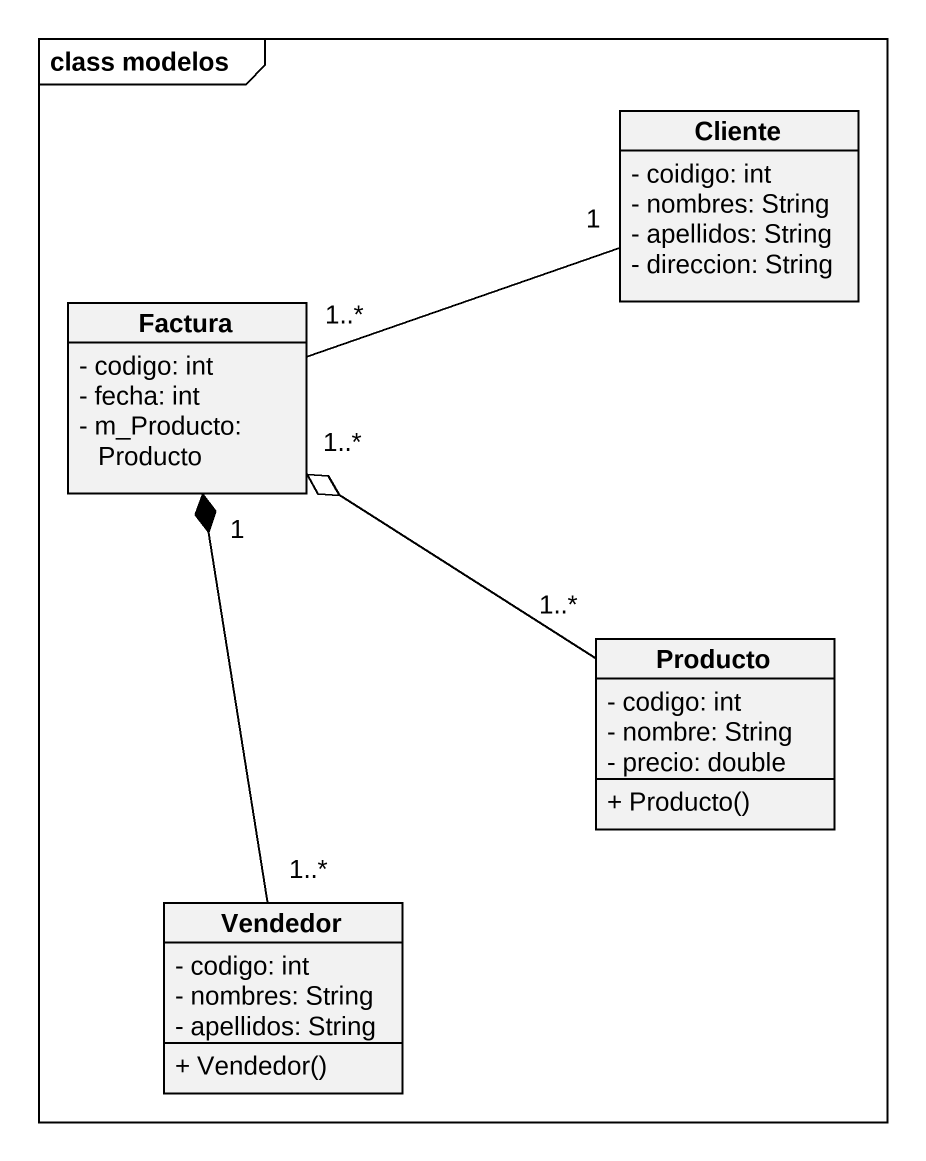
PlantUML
@startuml
mainframe class modelos
hide circle
hide empty members
skinparam classAttributeIconSize 0
class Cliente {
  - coidigo: int
  - nombres: String
  - apellidos: String
  - direccion: String
}
class Factura {
  - codigo: int
  - fecha: int
  - m_Producto: Producto
}
class Producto {
  - codigo: int
  - nombre: String
  - precio: double
  + Producto()
}
class Vendedor {
  - codigo: int
  - nombres: String
  - apellidos: String
  + Vendedor()
}
Cliente "1" -left- "1..*" Factura
Producto "1..*" -up-o "1..*" Factura
Vendedor "1..*" -up-* "1" Factura
@enduml
